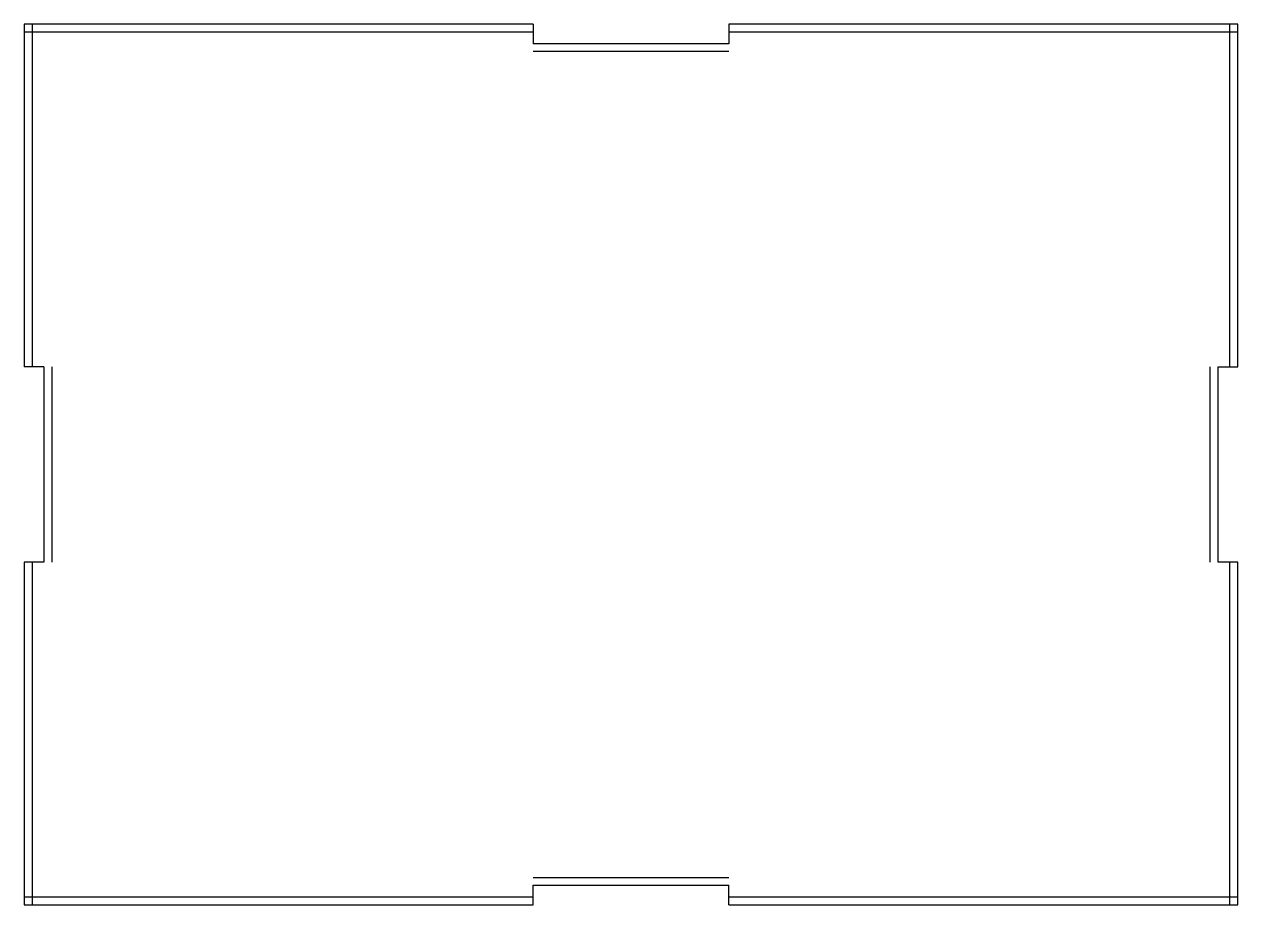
# Model space of a CAD drawing. Header units: millimetres. Extents: x -5 to 305, y -5 to 220.
import ezdxf

# ---------------------------------------------------------------- set-up
doc = ezdxf.new("R2010")
doc.units = ezdxf.units.MM
doc.layers.get('0').update_dxf_attribs({"lineweight": 25, "true_color": 0xffffff})

msp = doc.modelspace()

# ---------------------------------------------------------------- linework, layer by layer
for p, q in [((125, 220), (-5, 220)), ((-5, 220), (-5, 132.5)), ((125, 218), (-5, 218)), ((-3, 220), (-3, 132.5)), ((125, 220), (125, 215)), ((305, 220), (175, 220)), ((175, 220), (175, 215)), ((305, 218), (175, 218)), ((303, 132.5), (303, 220)), ((305, 132.5), (305, 220)), ((175, 215), (125, 215)), ((175, 213), (125, 213)), ((0, 132.5), (-5, 132.5)), ((0, 132.5), (0, 82.5)), ((2, 132.5), (2, 82.5)), ((298, 82.5), (298, 132.5)), ((300, 132.5), (305, 132.5)), ((300, 82.5), (300, 132.5)), ((0, 82.5), (-5, 82.5)), ((-5, 82.5), (-5, -5)), ((-3, 82.5), (-3, -5)), ((305, 82.5), (300, 82.5)), ((303, -5), (303, 82.5)), ((305, -5), (305, 82.5)), ((125, 2), (175, 2)), ((-5, -3), (125, -3)), ((125, -5), (125, 0)), ((125, 0), (175, 0)), ((175, -5), (175, 0)), ((175, -3), (305, -3)), ((-5, -5), (125, -5)), ((175, -5), (305, -5))]:
    msp.add_line(p, q)

doc.saveas('drawing.dxf')
